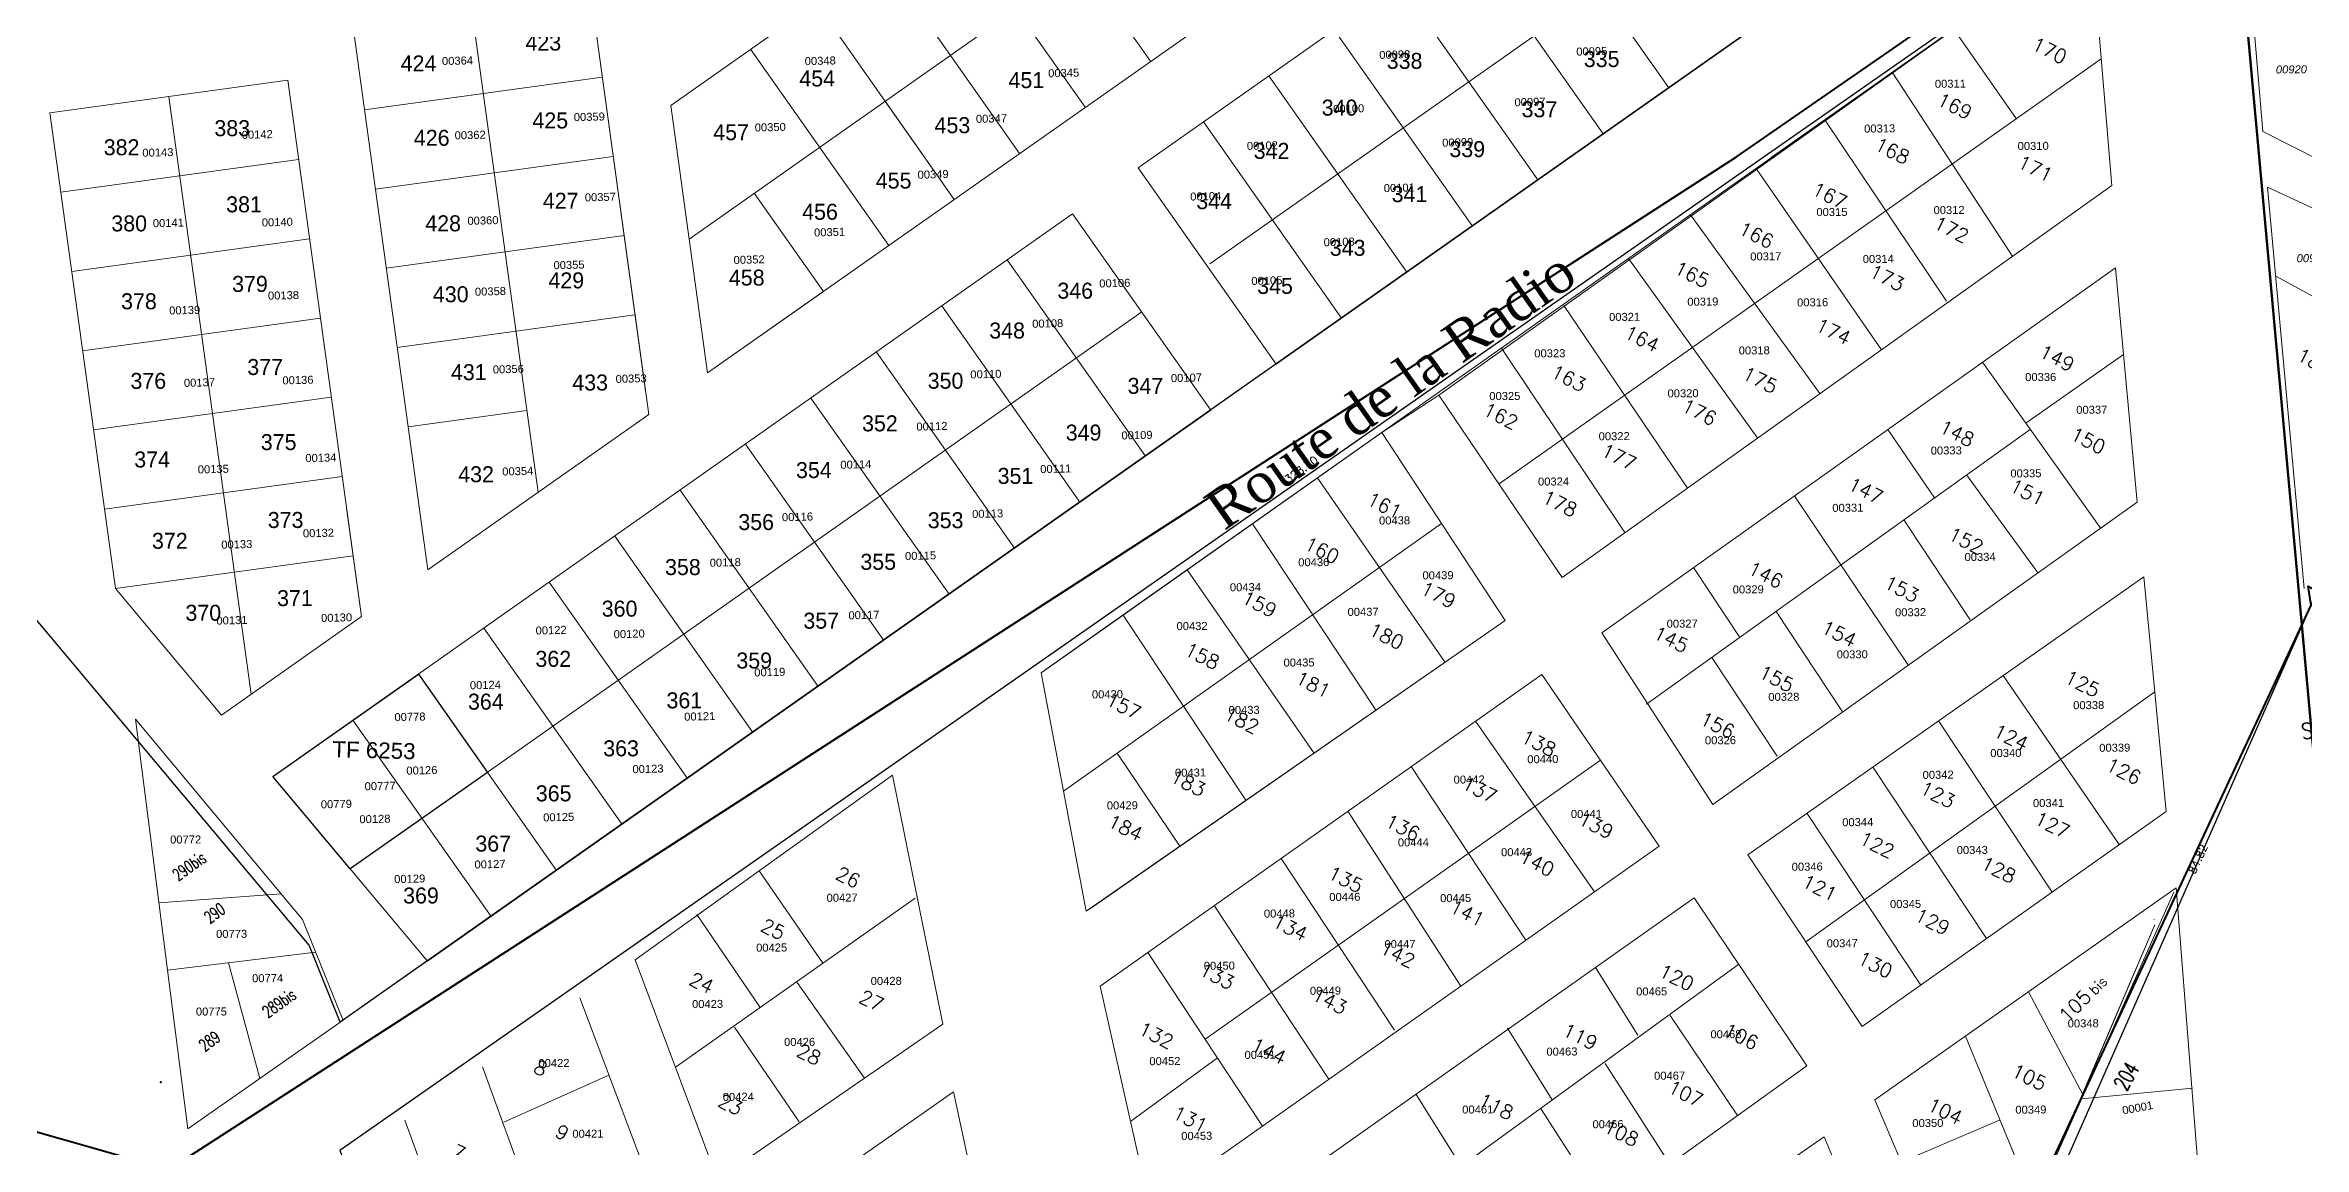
# Model space of a CAD drawing. Header units: metres. Extents: x 251686 to 255059, y 1627526 to 1631912.
# Drawn here: x 252965.9 to 253248.2, y 1630377.8 to 1630515.6 of the extents above; entities that cross this region are included whole.
import ezdxf
from ezdxf.enums import TextEntityAlignment as Align

# ---------------------------------------------------------------- set-up
doc = ezdxf.new("R2010")
doc.units = ezdxf.units.M
doc.header["$MEASUREMENT"] = 0
doc.layers.get('Defpoints').update_dxf_attribs({"lineweight": 0})
for name, color, linetype in [('A_revoir_niveau_0', 7, 'Continuous'), ('historique_numero_parcelle', 7, 'Continuous'), ('limites_parcelles', 7, 'Continuous'), ('limites_sections', 7, 'Continuous'), ('limites_tf', 7, 'Continuous'), ('numero_lot', 7, 'Continuous'), ('numero_parcelle', 7, 'Continuous'), ('toponymie', 7, 'Continuous')]:
    doc.layers.add(name, color=color, linetype=linetype)
for name, color, linetype, lineweight in [('ASSIETTE IMMAT', 7, 'Continuous', 0), ('HT KS', 7, 'Continuous', 0), ('LIMITE TITRE FONCIER', 5, 'Continuous', 13), ('Numero Titre Foncier', 4, 'Continuous', 0), ('TF', 7, 'Continuous', 0)]:
    doc.layers.add(name, color=color, linetype=linetype, lineweight=lineweight)
doc.styles.add('Annotative', font='romans.shx')
doc.styles.add('Style-Arial', font='arial.ttf')
doc.styles.add('Style-Arial IF', font='')
doc.styles.add('Style-ENGINEERING', font='ENGINEERING.shx')
doc.styles.add('Style-FANCY', font='times.ttf')
doc.styles.add('Style-STANDARD', font='STANDARD.shx')
doc.styles.get('Style-Arial IF').set_extended_font_data('Arial', italic=True)

msp = doc.modelspace()

# ---------------------------------------------------------------- linework, layer by layer
at = {"layer": 'A_revoir_niveau_0', "color": 0, "lineweight": 0}
for p, q in [((253272.287195, 1630565.48791, -1.032), (253091.050508, 1630437.549919, -1.032)), ((253214.704334, 1630370.980396, -1.032), (253231.980459, 1630409.69343, -1.032))]:
    msp.add_line(p, q, dxfattribs=at)
at = {"layer": 'ASSIETTE IMMAT', "color": 2, "linetype": 'Continuous', "lineweight": 40}
msp.add_polyline3d([(253051.328657, 1630189.868554, 0.107802), (253064.47615, 1630192.480191, 0.119025), (253127.170843, 1630261.123702, -0.155233), (253240.323351, 1630302.583188, -0.169383), (253240.402059, 1630306.970355, -0.194816), (253214.441245, 1630371.065281, -0.620942), (253249.160799, 1630445.549329, -0.985563), (253248.789881, 1630447.955584, -1.032), (253249.884411, 1630447.316655, -1.032), (253304.286069, 1630415.559825, -1.031998), (253414.612458, 1630333.669779, 0), (253419.115578, 1630335.223204, 0), (253417.223445, 1630377.505383, -0.250452), (253461.434413, 1630331.705787, 0.105676), (253433.741967, 1630311.238564, 0.169342), (253426.946043, 1630302.175298, 0.208535), (253425.890711, 1630286.923038, 0.295383), (253475.143062, 1630227.385845, 0.741791), (253420.304206, 1630210.070727, 0.732443), (253338.304982, 1630212.02092, 0.556061), (253281.716049, 1630158.445014, 0.754712)], dxfattribs=at)
at = {"layer": 'Defpoints', "color": 0, "lineweight": 0}
msp.add_line((253116.830675, 1630455.748568, -1.032), (253132.197388, 1630432.530326, -1.032), dxfattribs=at)
at = {"layer": 'HT KS', "color": 7, "linetype": 'Continuous', "lineweight": 0}
msp.add_line((252992.745984, 1630386.40595), (252988.823409, 1630400.849503), dxfattribs=at)
at = {"layer": 'LIMITE TITRE FONCIER', "color": 7, "linetype": 'Continuous', "lineweight": 40}
msp.add_point((252980.36, 1630385.95), dxfattribs=at)
at = {"layer": 'limites_parcelles', "color": 7, "linetype": 'Continuous', "lineweight": 0}
for p, q in [((253189.399017, 1630561.382257), (253102.515235, 1630500.235829)), ((253111.210433, 1630555.269278), (253044.106138, 1630508.043689)), ((252999.515182, 1630553.355026), (253013.738137, 1630449.986653)), ((253205.211876, 1630554.170521), (253111.498998, 1630488.217387)), ((253015.194737, 1630549.433238), (253027.54229, 1630459.701123)), ((253127.025291, 1630548.057544), (253046.407764, 1630491.320599)), ((253221.027735, 1630546.957787), (253119.776958, 1630475.699666)), ((253030.876291, 1630545.51345), (253041.346441, 1630469.416593)), ((253142.84015, 1630540.844809), (253048.708389, 1630474.59851)), ((253104.070956, 1630513.562447), (253086.804235, 1630538.094608)), ((253243.117038, 1630504.796752, -1.032), (253240.254248, 1630537.802079, -1.032)), ((253095.893236, 1630507.807206), (253078.626515, 1630532.339368)), ((253151.582559, 1630534.767273), (253168.844281, 1630510.231109)), ((253032.803846, 1630531.495213), (253040.944285, 1630472.335434)), ((253221.601806, 1630529.708251, -1.032), (253140.093508, 1630471.827663, -1.032)), ((253221.601806, 1630529.708251, -1.032), (253181.668851, 1630501.518914, -1.032)), ((253224.234445, 1630498.035606, -1.032), (253221.601806, 1630529.708251, -1.032)), ((253087.715515, 1630502.050966), (253070.448994, 1630526.582844)), ((253143.404839, 1630529.011032), (253160.666561, 1630504.475869)), ((253104.070956, 1630513.563447), (253095.437096, 1630525.830027)), ((253135.226118, 1630523.256791), (253152.48684, 1630498.720628)), ((253079.537795, 1630496.295726), (253062.271075, 1630520.827887)), ((253127.048397, 1630517.501551), (253144.3105, 1630492.965846)), ((253204.450011, 1630517.600514, -1.032), (253212.266477, 1630506.39072, -1.032)), ((253071.361075, 1630490.540486), (253054.094354, 1630515.072646)), ((253222.918125, 1630513.871928, -1.032), (253147.663176, 1630460.715606, -1.032)), ((252966.515506, 1630507.097949), (252996.233892, 1630511.179723)), ((252996.233892, 1630511.179723), (253005.456446, 1630444.157371)), ((253005.824355, 1630507.488523), (253035.544737, 1630511.578298)), ((253118.870677, 1630511.746311), (253136.13234, 1630487.210232)), ((253196.773351, 1630512.181432, -1.032), (253211.852269, 1630489.12449, -1.032)), ((252966.515506, 1630507.097949), (252974.689059, 1630447.651182)), ((252981.3737, 1630509.134835), (252991.651294, 1630434.441901)), ((253005.824355, 1630507.488523), (253020.684546, 1630509.53341)), ((253044.106138, 1630508.043689), (253048.708389, 1630474.59851)), ((253079.538795, 1630496.296726), (253070.904934, 1630508.563307)), ((253110.692957, 1630505.99107), (253127.954679, 1630481.454907)), ((253188.342241, 1630506.229771, -1.032), (253203.549968, 1630483.586929, -1.032)), ((253259.819233, 1630496.271547, -1.032), (253243.117038, 1630504.796752, -1.032)), ((252967.875432, 1630497.190486), (252997.593817, 1630501.272261)), ((253007.189218, 1630497.582328), (253036.907662, 1630501.671836)), ((253102.515235, 1630500.235829), (253119.776958, 1630475.699666)), ((253179.86444, 1630500.045972, -1.032), (253195.444156, 1630477.497639, -1.032)), ((253063.184354, 1630484.786245), (253054.550493, 1630497.051826)), ((253155.547506, 1630449.036789, -1.032), (253224.234445, 1630498.035606, -1.032)), ((253243.688471, 1630497.833441, -1.032), (253248.257851, 1630447.654178, -1.032)), ((253258.553218, 1630490.947763, -1.032), (253243.688471, 1630497.833441, -1.032)), ((253094.337515, 1630494.482589), (252994.37638, 1630424.13098)), ((253094.337515, 1630494.482589), (253111.607236, 1630469.949429)), ((253171.55166, 1630494.377021, -1.032), (253187.752598, 1630472.010755, -1.032)), ((252969.236357, 1630487.283025), (252998.954742, 1630491.3648)), ((253008.552293, 1630487.675888), (253038.270587, 1630491.765376)), ((253008.552312, 1630487.675753), (253023.411396, 1630489.720488)), ((253086.159794, 1630488.727349), (253103.428515, 1630464.194188)), ((253224.692996, 1630487.750193, -1.032), (253160.474493, 1630442.110405, -1.032)), ((253163.826325, 1630488.923578, -1.032), (253179.901409, 1630466.504973, -1.032)), ((253227.408562, 1630458.460677, -1.032), (253224.692996, 1630487.750193, -1.032)), ((253063.184355, 1630484.785245), (253048.708389, 1630474.59751)), ((253244.725159, 1630486.701046, -1.032), (253256.136, 1630480.452629, -1.032)), ((252970.597282, 1630477.376563), (253000.315667, 1630481.458338)), ((253102.972375, 1630482.216009), (253004.037953, 1630412.588807)), ((253009.914129, 1630477.769141), (253039.634511, 1630481.858916)), ((253077.986076, 1630482.96611), (253095.251617, 1630458.438888)), ((253155.733651, 1630483.025248, -1.032), (253171.198579, 1630460.201707, -1.032)), ((253069.808356, 1630477.20987), (253087.07341, 1630452.683339)), ((253147.94573, 1630477.713202, -1.032), (253163.367578, 1630454.635582, -1.032)), ((253208.065497, 1630475.927507, -1.032), (253222.846457, 1630455.148353, -1.032)), ((253225.70008, 1630476.887994, -1.032), (253213.46354, 1630468.304967, -1.032)), ((252971.958208, 1630467.469102), (253001.676593, 1630471.550877)), ((253061.631635, 1630471.453629), (253078.901357, 1630446.92047)), ((253140.093508, 1630471.827663, -1.032), (253133.00125, 1630467.163645, -1.032)), ((253155.547506, 1630449.036789, -1.032), (253140.093508, 1630471.827663, -1.032)), ((253011.278054, 1630467.86268), (253026.138246, 1630469.907568)), ((253111.607236, 1630469.949429), (253013.700509, 1630401.04593)), ((253041.346441, 1630469.416593), (253013.738137, 1630449.986653)), ((253166.074518, 1630433.1723, -1.032), (253214.035878, 1630467.534312, -1.032)), ((253196.230486, 1630467.522021, -1.032), (253202.083332, 1630458.976942, -1.032)), ((253053.453916, 1630465.697389), (253070.723637, 1630441.16423)), ((253091.050508, 1630437.549919, -1.032), (253133.00125, 1630467.163645, -1.032)), ((253133.00125, 1630467.163645, -1.032), (253100.660101, 1630444.33349, -1.032)), ((253148.398008, 1630443.662343, -1.032), (253133.00125, 1630467.163645, -1.032)), ((252973.326133, 1630457.563642), (253003.049517, 1630461.646419)), ((253206.068564, 1630461.838069, -1.032), (253215.026385, 1630449.549561, -1.032)), ((253045.277196, 1630459.941149), (253062.546917, 1630435.407989)), ((253124.899592, 1630461.524998, -1.032), (253140.80105, 1630438.51101, -1.032)), ((253184.605282, 1630459.131129, -1.032), (253198.715668, 1630438.12763, -1.032)), ((253003.595087, 1630457.682635), (253005.450448, 1630444.153369)), ((253174.361766, 1630420.659446, -1.032), (253227.408562, 1630458.460677, -1.032)), ((253198.248492, 1630456.239276, -1.032), (253206.53574, 1630443.726422, -1.032)), ((253037.099476, 1630454.184909), (253054.369196, 1630429.651749)), ((253140.466698, 1630455.768535, -1.032), (253093.20314, 1630422.301185, -1.032)), ((253116.830675, 1630455.748568, -1.032), (253132.197388, 1630432.530326, -1.032)), ((252974.688058, 1630447.656182), (253004.413442, 1630451.738959)), ((252987.93533, 1630431.826429), (252974.689059, 1630447.651182)), ((253028.922756, 1630448.428669), (253046.192477, 1630423.895509)), ((253108.668999, 1630449.987104, -1.032), (253124.490333, 1630427.089079, -1.032)), ((253171.953683, 1630450.268611, -1.032), (253177.727009, 1630441.52271, -1.032)), ((253228.219671, 1630449.116889, -1.032), (253178.726995, 1630414.349511, -1.032)), ((253231.028906, 1630419.780668, -1.032), (253228.219671, 1630449.116889, -1.032)), ((253182.265527, 1630444.775104, -1.032), (253190.581994, 1630432.218006, -1.032)), ((253005.456446, 1630444.157371), (252987.93533, 1630431.826429)), ((253020.745035, 1630442.672428), (253038.014757, 1630418.139269)), ((253100.660101, 1630444.33349, -1.032), (253090.42058, 1630437.099002, -1.032)), ((253096.025926, 1630407.289444, -1.032), (253148.398008, 1630443.662343, -1.032)), ((253148.398008, 1630443.662343, -1.032), (253096.431004, 1630407.55754, -1.032)), ((253100.660101, 1630444.33349, -1.032), (253115.970471, 1630421.200377, -1.032)), ((253160.474493, 1630442.110405, -1.032), (253174.361766, 1630420.659446, -1.032)), ((253182.404952, 1630426.705698, -1.032), (253174.244513, 1630439.027083, -1.032)), ((253012.559801, 1630436.928284), (253029.838037, 1630412.383029)), ((253090.42058, 1630437.099002, -1.032), (253096.025926, 1630407.289444, -1.032)), ((253152.971203, 1630436.912367, -1.032), (253097.783242, 1630397.943933, -1.032)), ((253167.635007, 1630415.440148, -1.032), (253152.971203, 1630436.912367, -1.032)), ((253210.65716, 1630436.77966, -1.032), (253225.159075, 1630415.627557, -1.032)), ((253229.596014, 1630434.744044, -1.032), (253185.987957, 1630403.491773, -1.032)), ((253004.381456, 1630431.172449), (253021.645308, 1630406.648783)), ((253159.555769, 1630409.734621, -1.032), (253144.71463, 1630431.082369, -1.032)), ((253202.584799, 1630431.109026, -1.032), (253216.756056, 1630409.682127, -1.032)), ((253099.8936, 1630427.061968, -1.032), (253107.740208, 1630415.425122, -1.032)), ((253160.329687, 1630426.19601, -1.032), (253110.903502, 1630391.291434, -1.032)), ((253151.001511, 1630403.693639, -1.032), (253136.64552, 1630425.384738, -1.032)), ((253194.413369, 1630425.256678, -1.032), (253208.552739, 1630403.877993, -1.032)), ((253013.700509, 1630401.04593), (252994.37638, 1630424.13098)), ((253071.815787, 1630424.300929, -1.032), (253039.641813, 1630401.233953, -1.032)), ((253078.124507, 1630393.180778, -1.032), (253071.815787, 1630424.300929, -1.032)), ((253142.87125, 1630397.95208, -1.032), (253128.758934, 1630419.815989, -1.032)), ((253186.164684, 1630419.521141, -1.032), (253200.349422, 1630398.073859, -1.032)), ((253193.045348, 1630392.905971, -1.032), (253231.028906, 1630419.780668, -1.032)), ((253167.635007, 1630415.440148, -1.032), (253103.946955, 1630370.463897, -1.032)), ((253120.392751, 1630413.908595, -1.032), (253134.590834, 1630392.441137, -1.032)), ((253178.726995, 1630414.349511, -1.032), (253193.045348, 1630392.905971, -1.032)), ((253063.135956, 1630400.803327, -1.032), (253055.172814, 1630412.36883, -1.032)), ((253074.646011, 1630408.921979, -1.032), (253044.686539, 1630387.789976, -1.032)), ((253172.008577, 1630408.982483, -1.032), (253104.755221, 1630361.503687, -1.032)), ((253112.019891, 1630407.996486, -1.032), (253126.376906, 1630386.30384, -1.032)), ((253186.118964, 1630387.978984, -1.032), (253172.008577, 1630408.982483, -1.032)), ((253194.6207, 1630383.739823, -1.032), (253232.287475, 1630410.213766, -1.032)), ((253240.403744, 1630306.965472, -1.032), (253232.287475, 1630410.213766, -1.032)), ((253003.180459, 1630393.642466), (252998.094418, 1630406.271204)), ((253047.368216, 1630406.879451, -1.032), (253055.278628, 1630395.261138, -1.032)), ((253229.581696, 1630405.497776), (253218.217269, 1630378.901674)), ((253039.641813, 1630401.233953, -1.032), (253049.958034, 1630373.741671, -1.032)), ((253118.081601, 1630380.445728, -1.032), (253103.724241, 1630402.138896, -1.032)), ((253177.596713, 1630400.664468, -1.032), (253107.562777, 1630349.750182, -1.032)), ((253159.68844, 1630400.284846, -1.032), (253165.002079, 1630391.803835, -1.032)), ((253059.899555, 1630398.396199, -1.032), (253068.340917, 1630386.428628, -1.032)), ((253097.783242, 1630397.943933, -1.032), (253103.850443, 1630370.894181, -1.032)), ((253213.814486, 1630397.230099, -1.032), (253220.652822, 1630384.310007, -1.032)), ((253067.830533, 1630303.371994, -1.032), (253032.728647, 1630396.493145, -1.032)), ((253169.024288, 1630394.267945, -1.032), (253177.451475, 1630381.754972, -1.032)), ((253049.958034, 1630373.741671, -1.032), (253078.124507, 1630393.180778, -1.032)), ((253060.142385, 1630380.955126, -1.032), (253052.079483, 1630392.797407, -1.032)), ((253148.677807, 1630392.68027, -1.032), (253154.277832, 1630383.742165, -1.032)), ((253214.442072, 1630371.062883, -1.032), (253205.94812, 1630391.701255, -1.032)), ((253101.581839, 1630381.008428, -1.032), (253112.432352, 1630388.981428, -1.032)), ((253160.887973, 1630388.256142, -1.032), (253169.002435, 1630375.687825, -1.032)), ((253020.556366, 1630387.84331, -1.032), (253054.871451, 1630294.189826, -1.032)), ((253036.376005, 1630386.817135, -1.032), (253023.247286, 1630380.914461, -1.032)), ((253111.269882, 1630334.230821, -1.032), (253186.118964, 1630387.978984, -1.032)), ((253052.8733, 1630366.142248, -1.032), (253079.462036, 1630384.73093, -1.032)), ((253079.462036, 1630384.73093, -1.032), (253085.306124, 1630357.233718, -1.032)), ((253137.282987, 1630384.394254, -1.032), (253142.883011, 1630375.456149, -1.032)), ((253152.832846, 1630382.661272, -1.032), (253161.030861, 1630369.96354, -1.032)), ((253194.6207, 1630383.739823, -1.032), (253230.456516, 1630298.962268, -1.032)), ((253234.327538, 1630385.172038, -1.032), (253220.440401, 1630383.834006, -1.032)), ((253045.264005, 1630287.247422, -1.032), (253010.864092, 1630381.173442, -1.032)), ((253210.294135, 1630381.232427, -1.032), (253197.918846, 1630375.937328, -1.032)), ((253166.15092, 1630363.854235, -1.032), (253188.27122, 1630379.083887, -1.032)), ((253188.27122, 1630379.083887, -1.032), (253209.887321, 1630328.078523, -1.032))]:
    msp.add_line(p, q, dxfattribs=at)
at = {"layer": 'limites_parcelles', "color": 7, "linetype": 'Continuous', "lineweight": 0, "ltscale": 20}
for p, q in [((252977.197569, 1630431.3219), (252998.094418, 1630406.271204)), ((252981.205813, 1630399.922708), (252977.197569, 1630431.3219)), ((252995.409148, 1630409.490249), (252980.129485, 1630408.354287)), ((252999.742889, 1630402.17802), (252981.205813, 1630399.922708)), ((252983.737996, 1630380.092777), (252981.205813, 1630399.922708)), ((253003.156463, 1630393.702048), (252983.737996, 1630380.092777))]:
    msp.add_line(p, q, dxfattribs=at)
at = {"layer": 'limites_parcelles', "color": 7, "linetype": 'Continuous', "lineweight": 0, "flags": 128}
for points in [[(253218.413594, 1630379.367841), (253229.581696, 1630405.497776)], [(253229.491286, 1630406.27261), (253229.517576, 1630406.32121)], [(253229.581696, 1630405.497776), (253229.607985, 1630405.546376)], [(253218.217269, 1630378.901674), (253218.243558, 1630378.950274)]]:
    msp.add_lwpolyline(points, dxfattribs=at)
at = {"layer": 'limites_sections', "color": 112, "linetype": 'Continuous', "lineweight": 40, "flags": 128}
for points in [[(253571.047075, 1630723.599568), (253600.186297, 1630706.548526), (253621.817231, 1630711.994443), (253628.041124, 1630687.554872), (253678.208666, 1630517.218459), (253711.262634, 1630399.425895), (253749.054407, 1630241.188111), (253786.719032, 1630083.077529), (253667.019158, 1630061.048467), (253520.677582, 1630008.003458), (253349.874626, 1629905.007271), (253370.894891, 1630071.745612), (253278.664905, 1630062.128606), (253271.082561, 1630189.80614), (253238.792095, 1630544.179111), (253486.322083, 1630710.425653), (253532.904976, 1630728.2652), (253571.047075, 1630723.599568)], [(253271.082561, 1630189.80614), (253278.664905, 1630062.128606), (253370.894891, 1630071.745612), (253349.874626, 1629905.007271), (253292.368569, 1629875.259507), (253264.420561, 1629860.905626), (253283.218148, 1629825.843437), (253276.081556, 1629797.159611), (253264.682639, 1629775.428157), (253237.804257, 1629775.925126), (253235.595435, 1629794.865847), (253170.148154, 1629824.108553), (253140.065621, 1629837.233099), (253052.3, 1629847.28), (252785.968318, 1629991.31478), (252450.61003, 1630145.344805), (252531.297233, 1630284.326266), (252789.440449, 1630429.782946), (252981.389636, 1630375.006406), (253177.316609, 1630501.61916), (253238.792095, 1630544.179111), (253271.082561, 1630189.80614)]]:
    msp.add_lwpolyline(points, close=True, dxfattribs=at)
at = {"layer": 'limites_tf', "color": 5, "linetype": 'Continuous', "lineweight": 30, "flags": 128}
msp.add_lwpolyline([(253002.785901, 1630393.415979), (252998.912853, 1630403.064756), (252961.578778, 1630447.612964), (252947.706872, 1630548.608587), (253207.073749, 1630906.74054), (253289.927097, 1630896.156713), (253287.534227, 1630759.626951), (253428.541291, 1630692.970492), (253002.785901, 1630393.415979)], close=True, dxfattribs=at)
at = {"layer": 'limites_tf', "color": 5, "linetype": 'Continuous', "lineweight": 30, "elevation": -1.032, "flags": 128}
msp.add_lwpolyline([(253270.818693, 1630543.212946), (253272.287195, 1630565.48791), (253002.732653, 1630377.376601), (253043.21445, 1630275.653319), (253027.595852, 1630185.267795), (253065.678344, 1630191.583639), (253129.481445, 1630260.459236), (253245.887772, 1630301.779299), (253215.616065, 1630369.456391), (253249.82976, 1630447.06631), (253250.742052, 1630451.24536), (253264.844026, 1630515.797969), (253269.151464, 1630535.575661), (253270.818693, 1630543.212946)], close=True, dxfattribs=at)
at = {"layer": 'limites_tf', "color": 5, "linetype": 'Continuous', "lineweight": 30}
msp.add_3dface([(252994.37638, 1630424.13098, -0.000001), (253012.559801, 1630436.928283, -0.000001), (253021.193955, 1630424.662708, -0.000001), (253004.038077, 1630412.588894, -0.000001)], dxfattribs=at)
at = {"layer": 'TF', "color": 7, "linetype": 'Continuous', "lineweight": 0}
msp.add_line((253247.720856, 1630446.019004, -1.032), (253247.596259, 1630446.062173, -1.032), dxfattribs=at)

# ---------------------------------------------------------------- texts
at = {"layer": 'historique_numero_parcelle', "color": 7, "lineweight": 0, "style": 'Style-Arial'}
for s, rotation, p in [('00126', 1.45, (253011.045775, 1630425.37009)), ('00777', 1.23, (253005.83016, 1630423.418606, -0.001969)), ('00128', 1.45, (253005.176597, 1630419.287641))]:
    msp.add_text(s, height=1, rotation=rotation, dxfattribs=at).set_placement(p, align=Align.TOP_LEFT)
at = {"layer": 'limites_parcelles', "color": 7, "linetype": 'Continuous', "lineweight": 0, "style": 'Style-STANDARD'}
msp.add_text('Servitude', height=1.964608, rotation=5.34774, dxfattribs=at).set_placement((253247.791499, 1630430.766618, -1.032), align=Align.TOP_LEFT)
at = {"layer": 'limites_parcelles', "color": 7, "linetype": 'Continuous', "lineweight": 0, "char_height": 1, "width": 2.5, "attachment_point": 1, "style": 'Annotative'}
for s, insert, rotation in [('328.70', (253120.708408, 1630461.540225, -1.032), 35.86275836), ('84.82', (253233.738784, 1630412.282762, -1.032), 65.56441455)]:
    msp.add_mtext(s, dxfattribs=dict(at, insert=insert, rotation=rotation))
at = {"layer": 'Numero Titre Foncier', "color": 4, "linetype": 'Continuous', "lineweight": 13, "style": 'Style-Arial'}
msp.add_text('TF 6253', height=2, rotation=358.50053, dxfattribs=at).set_placement((253007.015644, 1630427.430529), align=Align.MIDDLE_CENTER)
at = {"layer": 'numero_lot', "color": 7, "linetype": 'Continuous', "lineweight": 0, "style": 'Style-ENGINEERING'}
for s, p in [('423', (253028.181269, 1630515.898379)), ('424', (253012.57768, 1630513.296198)), ('454', (253062.406432, 1630511.407939)), ('338', (253135.833183, 1630513.61203)), ('335', (253160.46466, 1630513.837788)), ('451', (253088.557738, 1630511.2013)), ('425', (253029.04869, 1630506.161722)), ('340', (253127.704332, 1630507.765808)), ('337', (253152.689582, 1630507.559708)), ('383', (252989.292505, 1630505.197972)), ('426', (253014.228162, 1630503.991851)), ('457', (253051.65271, 1630504.695677)), ('453', (253079.310364, 1630505.571635)), ('382', (252975.46445, 1630502.812493)), ('342', (253119.199643, 1630502.353439)), ('339', (253143.664174, 1630502.579132)), ('455', (253071.965671, 1630498.644725)), ('381', (252990.76688, 1630495.677555)), ('427', (253030.350105, 1630496.120237)), ('456', (253062.763828, 1630494.746079)), ('344', (253112.02451, 1630496.075596)), ('341', (253136.446388, 1630496.950272)), ('380', (252976.412054, 1630493.291867)), ('428', (253015.658221, 1630493.301416)), ('343', (253128.712442, 1630490.240207)), ('429', (253031.049667, 1630486.167513)), ('458', (253053.60491, 1630486.52045)), ('378', (252977.633079, 1630483.55535)), ('379', (252991.50884, 1630485.724848)), ('430', (253016.605568, 1630484.430791)), ('346', (253094.661739, 1630484.880715)), ('345', (253119.637893, 1630485.475611)), ('348', (253086.149535, 1630479.900343)), ('377', (252993.409335, 1630475.3386)), ('431', (253018.865196, 1630474.694686)), ('376', (252978.8042, 1630473.601813)), ('433', (253034.032106, 1630473.401694)), ('350', (253078.452855, 1630473.622293)), ('347', (253103.438278, 1630472.983192)), ('352', (253070.250133, 1630468.295043)), ('349', (253095.709212, 1630467.13813)), ('374', (252979.279296, 1630463.779001)), ('375', (252995.09862, 1630465.949269)), ('432', (253019.775651, 1630461.928045)), ('354', (253061.993829, 1630462.449771)), ('351', (253087.195341, 1630461.724756)), ('373', (252995.967913, 1630456.212612)), ('356', (253054.784197, 1630455.954914)), ('353', (253078.464933, 1630456.181296)), ('372', (252981.491944, 1630453.609877)), ('358', (253045.62425, 1630450.325285)), ('355', (253070.039554, 1630450.984958)), ('371', (252997.130386, 1630446.446072)), ('370', (252985.678342, 1630444.611535)), ('360', (253037.711141, 1630445.129149)), ('357', (253062.912906, 1630443.625134)), ('362', (253029.423795, 1630438.850865)), ('359', (253054.535497, 1630438.644815)), ('364', (253020.993294, 1630433.502525)), ('361', (253045.805454, 1630433.664356)), ('363', (253037.897226, 1630427.666222)), ('365', (253029.47202, 1630422.037884)), ('367', (253021.912943, 1630415.759889)), ('369', (253012.887134, 1630409.264311))]:
    msp.add_text(s, height=1.999998, rotation=0.0227, dxfattribs=at).set_placement(p, align=Align.MIDDLE_CENTER)
at = {"layer": 'numero_lot', "color": 7, "linetype": 'Continuous', "lineweight": 0, "style": 'Style-STANDARD'}
for s, height, rotation, width, p in [('290bis', 1.499994, 35.239708, 0.738819, (252982.518203, 1630411.017939)), ('290', 1.499994, 35.239708, 0.738819, (252986.478513, 1630405.71199)), ('289bis', 1.499994, 35.239708, 0.738819, (252993.741119, 1630393.902871)), ('289', 1.499994, 35.239708, 0.738819, (252985.828105, 1630389.709397)), ('204', 1.964608, 60.38774, 0.738818, (253226.064619, 1630384.713691))]:
    msp.add_text(s, height=height, rotation=rotation, dxfattribs=dict(at, width=width)).set_placement(p)
at = {"layer": 'numero_lot', "color": 7, "lineweight": 0, "width": 2.5, "attachment_point": 1, "style": 'Annotative'}
for s, insert, char_height, rotation in [('170', (253214.807301, 1630516.694719, -1.032), 1.75, 333.49813626), ('169', (253202.963788, 1630509.74985, -1.032), 1.75, 333.49813626), ('168', (253195.143717, 1630504.151057, -1.032), 1.75, 333.49813626), ('171', (253213.034714, 1630501.934707, -1.032), 1.75, 333.49813626), ('167', (253187.323645, 1630498.552265, -1.032), 1.75, 333.49813626), ('166', (253178.161194, 1630493.622813, -1.032), 1.75, 333.49813626), ('172', (253202.533581, 1630494.320497, -1.032), 1.75, 333.49813626), ('165', (253170.116776, 1630488.694594, -1.032), 1.75, 333.49813626), ('173', (253194.490395, 1630488.274245, -1.032), 1.75, 333.49813626), ('164', (253163.864662, 1630480.637854, -1.032), 1.75, 333.49813626), ('174', (253187.789589, 1630481.558651, -1.032), 1.75, 333.49813626), ('149', (253215.744119, 1630478.235359, -1.032), 1.75, 333.49813626), ('185', (253247.943971, 1630477.823635, -1.032), 1.75, 333.49813626), ('163', (253154.702211, 1630475.708402, -1.032), 1.75, 333.49813626), ('175', (253178.628371, 1630475.511167, -1.032), 1.75, 333.49813626), ('162', (253146.210334, 1630471.003297, -1.032), 1.75, 333.49813626), ('176', (253171.03018, 1630471.477867, -1.032), 1.75, 333.49813626), ('148', (253203.232497, 1630468.830077, -1.032), 1.75, 333.49813626), ('150', (253219.632278, 1630467.925206, -1.032), 1.75, 333.49813626), ('177', (253160.974042, 1630465.87661, -1.032), 1.75, 333.49813626), ('161', (253131.688224, 1630459.806944, -1.032), 1.75, 333.49813626), ('178', (253153.60143, 1630460.054704, -1.032), 1.75, 333.49813626), ('147', (253191.836444, 1630461.662095, -1.032), 1.75, 333.49813626), ('151', (253212.047111, 1630461.459151, -1.032), 1.75, 333.49813626), ('160', (253123.868152, 1630454.208151, -1.032), 1.75, 333.49813626), ('152', (253204.365318, 1630455.41491, -1.032), 1.75, 333.49813626), ('146', (253179.326055, 1630451.13878, -1.032), 1.75, 333.49813626), ('179', (253138.408746, 1630448.634005, -1.032), 1.75, 333.49813626), ('153', (253196.322133, 1630449.368657, -1.032), 1.75, 333.49813626), ('159', (253116.049313, 1630447.491325, -1.032), 1.75, 333.49813626), ('180', (253131.929822, 1630443.483904, -1.032), 1.75, 333.49813626), ('145', (253167.483774, 1630443.075878, -1.032), 1.75, 333.49813626), ('154', (253188.502061, 1630443.769865, -1.032), 1.75, 333.49813626), ('158', (253108.901047, 1630440.998846, -1.032), 1.75, 333.49813626), ('181', (253122.768603, 1630437.436419, -1.032), 1.75, 333.49813626), ('155', (253180.681989, 1630438.171072, -1.032), 1.75, 333.49813626), ('125', (253218.919468, 1630437.542397, -1.032), 1.75, 333.49813626), ('157', (253099.069254, 1630434.727015, -1.032), 1.75, 333.49813626), ('182', (253113.829266, 1630432.954428, -1.032), 1.75, 333.49813626), ('156', (253173.309377, 1630432.349166, -1.032), 1.75, 333.49813626), ('138', (253150.951176, 1630430.088453, -1.032), 1.75, 333.49813626), ('124', (253209.982595, 1630430.824338, -1.032), 1.75, 333.49813626), ('126', (253224.074497, 1630426.591339, -1.032), 1.75, 333.49813626), ('183', (253107.129692, 1630425.120801, -1.032), 1.75, 333.49813626), ('137', (253143.578564, 1630424.266547, -1.032), 1.75, 333.49813626), ('123', (253200.822609, 1630423.65882, -1.032), 1.75, 333.49813626), ('139', (253158.117926, 1630419.810434, -1.032), 1.75, 333.49813626), ('127', (253215.137625, 1630419.873281, -1.032), 1.75, 333.49813626), ('184', (253099.30962, 1630419.522008, -1.032), 1.75, 333.49813626), ('136', (253133.968653, 1630419.560209, -1.032), 1.75, 333.49813626), ('122', (253193.226883, 1630417.389454, -1.032), 1.75, 333.49813626), ('140', (253150.744082, 1630415.106561, -1.032), 1.75, 333.49813626), ('128', (253208.435586, 1630414.27572, -1.032), 1.75, 333.49813626), ('26', (253065.328555, 1630412.999953, -1.032), 1.75, 333.49813626), ('135', (253126.820387, 1630413.067729, -1.032), 1.75, 333.49813626), ('121', (253186.077385, 1630412.015008, -1.032), 1.75, 333.49813626), ('141', (253142.030323, 1630408.835962, -1.032), 1.75, 333.49813626), ('25', (253055.944222, 1630406.505009, -1.032), 1.75, 333.49813626), ('134', (253119.895235, 1630407.022709, -1.032), 1.75, 333.49813626), ('129', (253200.169287, 1630407.782008, -1.032), 1.75, 333.49813626), ('142', (253133.315331, 1630403.683397, -1.032), 1.75, 333.49813626), ('24', (253047.00735, 1630399.786951, -1.032), 1.75, 333.49813626), ('133', (253110.734016, 1630400.975225, -1.032), 1.75, 333.49813626), ('120', (253168.201175, 1630400.814958, -1.032), 1.75, 333.49813626), ('130', (253193.019789, 1630402.407562, -1.032), 1.75, 333.49813626), ('27', (253068.252447, 1630397.574298, -1.032), 1.75, 333.49813626), ('143', (253124.824686, 1630397.860258, -1.032), 1.75, 333.49813626), ('105', (253217.436161, 1630394.461884, -1.032), 1.75, 45.57016645), ('bis', (253221.234024, 1630397.596567, -1.032), 1.25, 45.57016645), ('132', (253103.139523, 1630393.587825, -1.032), 1.75, 333.49813626), ('144', (253117.228961, 1630391.590892, -1.032), 1.75, 333.49813626), ('119', (253156.134548, 1630393.422629, -1.032), 1.75, 333.49813626), ('106', (253176.259148, 1630393.444811, -1.032), 1.75, 333.49813626), ('8', (253027.565647, 1630388.808782, -1.032), 1.75, 333.49813626), ('28', (253060.433608, 1630390.857472, -1.032), 1.75, 333.49813626), ('107', (253169.335228, 1630386.281757, -1.032), 1.75, 333.49813626), ('105', (253212.265489, 1630388.341537, -1.032), 1.75, 333.49813626), ('23', (253050.601816, 1630384.585641, -1.032), 1.75, 333.49813626), ('131', (253107.399633, 1630383.082995, -1.032), 1.75, 333.49813626), ('118', (253145.634647, 1630384.690386, -1.032), 1.75, 333.49813626), ('104', (253201.760658, 1630384.081427, -1.032), 1.75, 333.49813626), ('9', (253030.257799, 1630380.7619, -1.032), 1.75, 333.49813626), ('108', (253161.29081, 1630381.353538, -1.032), 1.75, 333.49813626), ('7', (253017.291324, 1630378.287932, -1.032), 1.75, 333.49813626)]:
    msp.add_mtext(s, dxfattribs=dict(at, insert=insert, char_height=char_height, rotation=rotation))
at = {"layer": 'numero_parcelle', "color": 5, "lineweight": 0}
for s, rotation, style, p in [('00095', 1.45, 'Style-Arial', (253157.28099, 1630515.262166, 0.000018)), ('00364', 1.45, 'Style-Arial', (253015.49788, 1630514.081495)), ('00348', 1.45, 'Style-Arial', (253060.837861, 1630514.07332)), ('00345', 1.45, 'Style-Arial', (253091.269081, 1630512.551552)), ('00098', 1.45, 'Style-Arial', (253132.651932, 1630514.85272, 0.000018)), ('00920', 0.43413, 'Style-Arial IF', (253244.734417, 1630513.033236, 0.00002)), ('00311', 0.43413, 'Style-Arial', (253202.107395, 1630511.238742, 0.00002)), ('00359', 1.45, 'Style-Arial', (253031.973989, 1630507.069695)), ('00347', 1.45, 'Style-Arial', (253082.238565, 1630506.854462)), ('00100', 1.45, 'Style-Arial', (253126.892, 1630508.093946, 0.000018)), ('00097', 1.45, 'Style-Arial', (253149.552965, 1630508.926288, 0.000018)), ('00142', 1.45, 'Style-Arial', (252990.464667, 1630504.858226)), ('00362', 1.45, 'Style-Arial', (253017.082785, 1630504.788675)), ('00350', 1.45, 'Style-Arial', (253054.588267, 1630505.772268)), ('00099', 1.45, 'Style-Arial', (253140.517352, 1630503.878177, 0.000018)), ('00313', 0.43413, 'Style-Arial', (253193.266038, 1630505.646233, 0.00002)), ('00143', 1.45, 'Style-Arial', (252978.047212, 1630502.617233)), ('00102', 1.45, 'Style-Arial', (253116.102851, 1630503.470416, 0.000018)), ('00310', 0.43413, 'Style-Arial', (253212.455054, 1630503.46337, 0.00002)), ('00349', 1.45, 'Style-Arial', (253074.94575, 1630499.872984)), ('00101', 1.45, 'Style-Arial', (253133.21478, 1630498.19466, 0.000018)), ('00357', 1.45, 'Style-Arial', (253033.350251, 1630497.038215)), ('00104', 1.45, 'Style-Arial', (253109.022368, 1630497.139624, 0.000018)), ('00312', 0.43413, 'Style-Arial', (253201.941502, 1630495.447729, 0.00002)), ('00141', 1.45, 'Style-Arial', (252979.355539, 1630493.807051)), ('00140', 1.45, 'Style-Arial', (252992.975051, 1630493.901196)), ('00360', 1.45, 'Style-Arial', (253018.679827, 1630494.10991)), ('00351', 1.45, 'Style-Arial', (253062.005244, 1630492.651493)), ('00315', 0.43413, 'Style-Arial', (253187.301221, 1630495.199536, 0.00002)), ('00103', 1.45, 'Style-Arial', (253125.705704, 1630491.428489, 0.000018)), ('00355', 1.45, 'Style-Arial', (253029.437682, 1630488.554873)), ('00352', 1.45, 'Style-Arial', (253051.947431, 1630489.214267)), ('00317', 0.43413, 'Style-Arial', (253179.03443, 1630489.658419, 0.00002)), ('00314', 0.43413, 'Style-Arial', (253193.094716, 1630489.338423, 0.00002)), ('00922', 0.43413, 'Style-Arial IF', (253247.325443, 1630489.437905, -1.032)), ('00138', 1.45, 'Style-Arial', (252993.745707, 1630484.749736)), ('00358', 1.45, 'Style-Arial', (253019.613938, 1630485.245991)), ('00106', 1.45, 'Style-Arial', (253097.656491, 1630486.27796)), ('00105', 1.45, 'Style-Arial', (253116.666958, 1630486.59636, 0.000018)), ('00139', 1.45, 'Style-Arial', (252981.395456, 1630482.895779)), ('00321', 0.43413, 'Style-Arial', (253161.389721, 1630482.090978, 0.00002)), ('00319', 0.43413, 'Style-Arial', (253171.168207, 1630483.998237, 0.00002)), ('00316', 0.43413, 'Style-Arial', (253184.886529, 1630483.911547, 0.00002)), ('00108', 1.45, 'Style-Arial', (253089.268982, 1630481.23494)), ('00323', 0.43413, 'Style-Arial', (253152.042656, 1630477.537489, 0.00002)), ('00318', 0.43413, 'Style-Arial', (253177.59065, 1630477.900804, 0.00002)), ('00137', 1.45, 'Style-Arial', (252983.241487, 1630473.848607)), ('00136', 1.45, 'Style-Arial', (252995.553777, 1630474.160264)), ('00356', 1.45, 'Style-Arial', (253021.850873, 1630475.526279)), ('00353', 1.45, 'Style-Arial', (253037.201571, 1630474.347808)), ('00110', 1.45, 'Style-Arial', (253081.539988, 1630474.899054)), ('00107', 1.45, 'Style-Arial', (253106.608794, 1630474.446929)), ('00336', 0.43413, 'Style-Arial', (253213.398225, 1630474.569767, 0.00002)), ('00325', 0.43413, 'Style-Arial', (253146.418509, 1630472.198323, 0.00002)), ('00320', 0.43413, 'Style-Arial', (253168.694309, 1630472.538586, 0.00002)), ('00337', 0.43413, 'Style-Arial', (253219.784385, 1630470.482702, 0.00002)), ('00112', 1.45, 'Style-Arial', (253074.800722, 1630468.378842)), ('00109', 1.45, 'Style-Arial', (253100.431551, 1630467.274353)), ('00134', 1.45, 'Style-Arial', (252998.417728, 1630464.445255)), ('00322', 0.43413, 'Style-Arial', (253160.084951, 1630467.173352, 0.00002)), ('00333', 0.43413, 'Style-Arial', (253201.591652, 1630465.390432, 0.00002)), ('00135', 1.45, 'Style-Arial', (252984.978454, 1630463.026134)), ('00354', 1.45, 'Style-Arial', (253023.031108, 1630462.76818)), ('00114', 1.45, 'Style-Arial', (253065.291753, 1630463.605116)), ('00111', 1.45, 'Style-Arial', (253090.275706, 1630463.066322)), ('00335', 0.43413, 'Style-Arial', (253211.549654, 1630462.529264, 0.00002)), ('00324', 0.43413, 'Style-Arial', (253152.50571, 1630461.510156, 0.00002)), ('00116', 1.45, 'Style-Arial', (253057.995857, 1630457.055626)), ('00113', 1.45, 'Style-Arial', (253081.761497, 1630457.459291)), ('00438', 0.43413, 'Style-Arial', (253132.634402, 1630456.643441, -1.032)), ('00331', 0.43413, 'Style-Arial', (253189.289626, 1630458.226289, 0.00002)), ('00133', 1.45, 'Style-Arial', (252987.911559, 1630453.621143)), ('00132', 1.45, 'Style-Arial', (252998.116907, 1630455.035472)), ('00118', 1.45, 'Style-Arial', (253048.965466, 1630451.358538)), ('00115', 1.45, 'Style-Arial', (253073.375122, 1630452.200273)), ('00436', 0.43413, 'Style-Arial', (253122.534097, 1630451.423084, -1.032)), ('00334', 0.43413, 'Style-Arial', (253205.814422, 1630452.080154, 0.00002)), ('00434', 0.43413, 'Style-Arial', (253113.990446, 1630448.29686, -1.032)), ('00439', 0.43413, 'Style-Arial', (253138.064429, 1630449.786707, -1.032)), ('00329', 0.43413, 'Style-Arial', (253176.840835, 1630448.019993, 0.00002)), ('00117', 1.45, 'Style-Arial', (253066.303574, 1630444.78752)), ('00437', 0.43413, 'Style-Arial', (253128.698186, 1630445.217924, -1.032)), ('00332', 0.43413, 'Style-Arial', (253197.131379, 1630445.165133, 0.00002)), ('00131', 1.45, 'Style-Arial', (252987.30488, 1630444.126552)), ('00130', 1.45, 'Style-Arial', (253000.386688, 1630444.457687)), ('00122', 1.45, 'Style-Arial', (253027.200484, 1630442.890176)), ('00120', 1.45, 'Style-Arial', (253036.95707, 1630442.429424)), ('00432', 0.43413, 'Style-Arial', (253107.32217, 1630443.442445, -1.032)), ('00327', 0.43413, 'Style-Arial', (253168.587316, 1630443.742157, 0.00002)), ('00330', 0.43413, 'Style-Arial', (253189.843342, 1630439.900875, 0.00002)), ('00119', 1.45, 'Style-Arial', (253054.531925, 1630437.644815)), ('00435', 0.43413, 'Style-Arial', (253120.694597, 1630438.879989, -1.032)), ('00124', 1.45, 'Style-Arial', (253018.983351, 1630436.041848)), ('00430', 0.43413, 'Style-Arial', (253096.744695, 1630434.910623, -1.032)), ('00328', 0.43413, 'Style-Arial', (253181.291983, 1630434.59246, 0.00002)), ('00338', 0.43413, 'Style-Arial', (253219.396384, 1630433.549676, 0.00002)), ('00778', 1.23, 'Style-Arial', (253009.556759, 1630432.063932, -0.001969)), ('00121', 1.45, 'Style-Arial', (253045.771271, 1630432.115509)), ('00433', 0.43413, 'Style-Arial', (253113.829266, 1630432.954428, -1.032)), ('00326', 0.43413, 'Style-Arial', (253173.370777, 1630429.162569, 0.00002)), ('00339', 0.43413, 'Style-Arial', (253222.655522, 1630428.232042, 0.00002)), ('00123', 1.45, 'Style-Arial', (253039.308129, 1630425.551738)), ('00431', 0.43413, 'Style-Arial', (253107.129692, 1630425.120801, -1.032)), ('00440', 0.43413, 'Style-Arial', (253151.165958, 1630426.796961, -1.032)), ('00342', 0.43413, 'Style-Arial', (253200.577335, 1630424.846008, 0.00002)), ('00340', 0.43413, 'Style-Arial', (253209.044151, 1630427.571042, 0.00002)), ('00442', 0.43413, 'Style-Arial', (253141.954799, 1630424.252031, -1.032)), ('00779', 1.23, 'Style-Arial', (253000.356442, 1630421.160252, -0.001969)), ('00125', 1.45, 'Style-Arial', (253028.144394, 1630419.518031)), ('00429', 0.43413, 'Style-Arial', (253098.607882, 1630421.022138, -1.032)), ('00441', 0.43413, 'Style-Arial', (253156.612651, 1630419.953457, -1.032)), ('00341', 0.43413, 'Style-Arial', (253214.374254, 1630421.3128, 0.00002)), ('00772', 0.23, 'Style-Arial', (252981.529328, 1630416.75879)), ('00444', 0.43413, 'Style-Arial', (253134.983994, 1630416.400171, -1.032)), ('00344', 0.43413, 'Style-Arial', (253190.527036, 1630418.92163, 0.00002)), ('00127', 1.45, 'Style-Arial', (253019.561325, 1630413.634482)), ('00443', 0.43413, 'Style-Arial', (253147.886702, 1630415.173485, -1.032)), ('00343', 0.43413, 'Style-Arial', (253204.841125, 1630415.440417, 0.00002)), ('00129', 1.45, 'Style-Arial', (253009.525795, 1630411.808367)), ('00346', 0.43413, 'Style-Arial', (253184.21172, 1630413.360012, 0.00002)), ('00427', 0.43413, 'Style-Arial', (253063.578653, 1630409.480964, -1.032)), ('00446', 0.43413, 'Style-Arial', (253126.416739, 1630409.578676, -1.032)), ('00445', 0.43413, 'Style-Arial', (253140.271737, 1630409.433122, -1.032)), ('00345', 0.43413, 'Style-Arial', (253196.50427, 1630408.694044, 0.00002)), ('00448', 0.43413, 'Style-Arial', (253118.243751, 1630407.50238, -1.032)), ('00773', 0.23, 'Style-Arial', (252987.275745, 1630404.962887)), ('00425', 0.43413, 'Style-Arial', (253054.773557, 1630403.242007, -1.032)), ('00447', 0.43413, 'Style-Arial', (253133.315331, 1630403.683397, -1.032)), ('00347', 0.43413, 'Style-Arial', (253188.588493, 1630403.78095, 0.00002)), ('00450', 0.43413, 'Style-Arial', (253110.734016, 1630400.975225, -1.032)), ('00774', 0.23, 'Style-Arial', (252991.77335, 1630399.424523)), ('00428', 0.43413, 'Style-Arial', (253069.094756, 1630399.071581, -1.032)), ('00449', 0.43413, 'Style-Arial', (253123.997433, 1630397.851424, -1.032)), ('00465', 0.43413, 'Style-Arial', (253164.771209, 1630397.76226, -1.032)), ('00775', 0.23, 'Style-Arial', (252984.747974, 1630395.254014, -0.001968)), ('00423', 0.43413, 'Style-Arial', (253046.763563, 1630396.190702, -1.032)), ('00426', 0.43413, 'Style-Arial', (253058.266009, 1630391.446892, -1.032)), ('00468', 0.43413, 'Style-Arial', (253174.057998, 1630392.414216, -1.032)), ('00348', 0.43413, 'Style-Arial', (253218.712989, 1630393.769877, 0.00002)), ('00422', 0.43413, 'Style-Arial', (253027.565647, 1630388.808782, -1.032)), ('00452', 0.43413, 'Style-Arial', (253103.928807, 1630389.046028, -1.032)), ('00451', 0.43413, 'Style-Arial', (253115.819495, 1630389.839961, -1.032)), ('00463', 0.43413, 'Style-Arial', (253153.556093, 1630390.242129, -1.032)), ('00467', 0.43413, 'Style-Arial', (253167.014063, 1630387.229336, -1.032)), ('00424', 0.43413, 'Style-Arial', (253050.601816, 1630384.585641, -1.032)), ('00461', 0.43413, 'Style-Arial', (253143.032749, 1630383.001872, -1.032)), ('00349', 0.43413, 'Style-Arial', (253212.170589, 1630382.984678, 0.00002)), ('00001', 10.56223, 'Style-Arial', (253225.458223, 1630382.868937)), ('00421', 0.43413, 'Style-Arial', (253031.808488, 1630379.974534, -1.032)), ('00453', 0.43413, 'Style-Arial', (253107.906219, 1630379.700874, -1.032)), ('00466', 0.43413, 'Style-Arial', (253159.315807, 1630381.165393, -1.032)), ('00350', 0.43413, 'Style-Arial', (253199.294813, 1630381.310957, 0.00002))]:
    msp.add_text(s, height=1, rotation=rotation, dxfattribs=dict(at, style=style)).set_placement(p, align=Align.TOP_LEFT)
at = {"layer": 'toponymie', "color": 80, "linetype": 'Continuous', "lineweight": 13, "style": 'Style-FANCY'}
msp.add_text('Route de la Radio', height=4.999998, rotation=35.126828, dxfattribs=at).set_placement((253135.494903, 1630470.424817), align=Align.CENTER)

doc.saveas('drawing.dxf')
